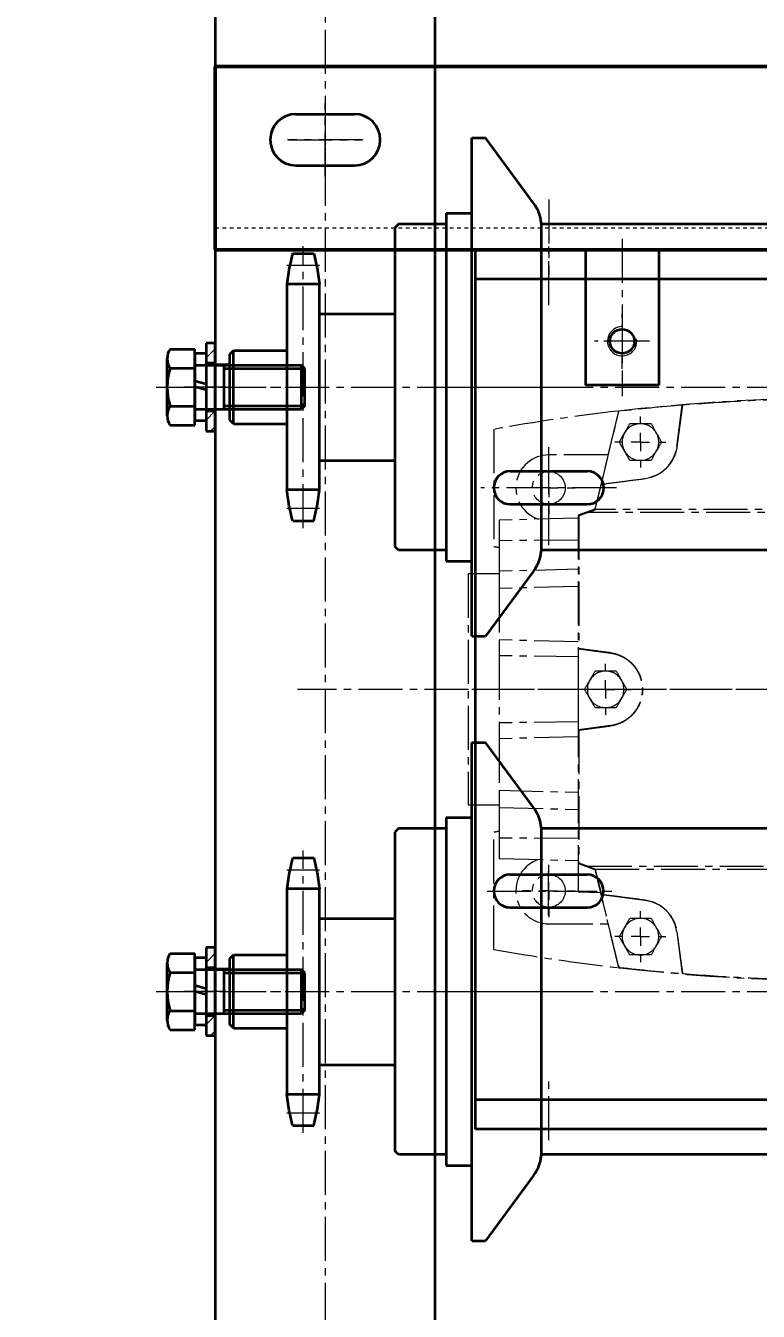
# Model space of a CAD drawing. Header units: millimetres. Extents: x -67280 to 67280, y -47520 to 47520.
# Drawn here: x -47873.7 to -47673.8, y -19137 to -18786.2 of the extents above; entities that cross this region are included whole.
import ezdxf

# ---------------------------------------------------------------- set-up
doc = ezdxf.new("R2010")
doc.units = ezdxf.units.MM
doc.linetypes.add('点画线', pattern=[18, 12, -2, 2, -2])
doc.linetypes.add('虚线', pattern=[2, 1, -1])
doc.layers.get('0').update_dxf_attribs({"lineweight": 35})
for name, color, linetype, lineweight in [('CDRAFT0', 7, 'Continuous', 35), ('EB0', 7, 'Continuous', 35), ('EB0_1', 7, 'Continuous', 35), ('中心线层', 1, '点画线', 18), ('尺寸线层', 4, 'Continuous', 18), ('粗实线层', 7, 'Continuous', 35), ('细实线层', 3, 'Continuous', 18), ('虚线层', 100, '虚线', 18)]:
    doc.layers.add(name, color=color, linetype=linetype, lineweight=lineweight)
doc.styles.add('标准', font='', dxfattribs={"width": 0.667})
doc.styles.get('标准').set_extended_font_data('宋体')
doc.dimstyles.new('标准', dxfattribs={"dimscale": 160, "dimtxt": 2, "dimasz": 1, "dimexe": 1, "dimexo": 0, "dimgap": 1, "dimtad": 1, "dimdec": 1, "dimdsep": 46, "dimtxsty": '标准', "dimblk": '_CAXARROW', "dimcen": 0, "dimdle": 2, "dimaunit": 1, "dimadec": 0, "dimazin": 2, "dimtfac": 0.707107, "dimtdec": 3, "dimtmove": 0, "dimatfit": 3, "dimfxl": 0, "dimfrac": 2, "dimtolj": 1, "dimarcsym": 0})

# ---------------------------------------------------------------- blocks, each defined once
blk = doc.blocks.new('*X503')
at = {"layer": '尺寸线层', "linetype": 'Continuous', "lineweight": 18}
for points in [[(-51183.27, -18397.31), (-51163.27, -18557.31), (-51203.27, -18557.31)], [(-51183.27, -22837.31), (-51163.27, -22677.31), (-51203.27, -22677.31)]]:
    blk.add_hatch(color=0, dxfattribs=at).paths.add_polyline_path(points, flags=0)
at = {"layer": '尺寸线层', "color": 0}
for p, q in [((-46007.99, -18397.31), (-51343.27, -18397.31)), ((-46125.8, -22837.31), (-51343.27, -22837.31))]:
    blk.add_line(p, q, dxfattribs=at)
at = {"layer": '尺寸线层', "color": 0, "linetype": 'Continuous', "lineweight": 18}
blk.add_line((-51183.27, -18397.31), (-51183.27, -22837.31), dxfattribs=at)
at = {"layer": '尺寸线层', "color": 0, "insert": (-51503.27, -20617.31), "char_height": 320, "width": 1253.13, "attachment_point": 5, "rotation": 90, "line_spacing_factor": 1.15057, "style": '标准'}
blk.add_mtext('\\T1.1;4440', dxfattribs=at)
blk = doc.blocks.new('_CAXARROW')
blk.add_hatch(color=0).paths.add_polyline_path([(0, 0), (-1, 0.125), (-1, -0.125)], flags=0)
blk = doc.blocks.new('*X1336')
at = {"layer": 'EB0_1'}
for p, q in [((85, 120), (-85, 120)), ((-85, -120), (-85, 120)), ((85, -120), (85, 120)), ((85, 112), (-85, 112)), ((54.5, 59.71), (75.5, 59.71)), ((-75.5, 59.51), (-54.5, 59.51)), ((-75.5, 50.51), (-54.5, 50.51)), ((54.5, 50.71), (75.5, 50.71)), ((-75.5, -50.55), (-54.55, -50.55)), ((54.5, -50.55), (75.5, -50.55)), ((-75.5, -59.55), (-54.55, -59.55)), ((54.5, -59.55), (75.5, -59.55)), ((85, -112), (-85, -112)), ((85, -120), (-85, -120))]:
    blk.add_line(p, q, dxfattribs=at)
for centre, start, end in [((54.5, 55.21), 90, 270), ((75.5, 55.21), 270, 90), ((-75.5, 55.01), 90, 270), ((-54.5, 55.01), 270, 90), ((-75.5, -55.05), 90, 270), ((-54.55, -55.05), 270, 90), ((54.5, -55.05), 90, 270), ((75.5, -55.05), 270, 90)]:
    blk.add_arc(centre, 4.5, start, end, dxfattribs=at)
at = {"layer": '中心线层', "linetype": '点画线', "lineweight": 18}
for p, q in [((-65, 104.84), (-65, 123)), ((0, -123), (0, 123)), ((65, 104.84), (65, 123)), ((-65, 39.33), (-65, 66.06)), ((65, 44.33), (65, 66.06)), ((-46.5, 55), (-83.5, 55)), ((83.5, 55), (46.5, 55)), ((88, 0), (-88, 0)), ((65, -65.67), (65, -43.94)), ((-65.05, -61.72), (-65.05, -48.41)), ((-81.84, -55.05), (-46.83, -55.05)), ((46.5, -55), (83.5, -55)), ((-65, -123), (-65, -105.31)), ((65, -123), (65, -105.31))]:
    blk.add_line(p, q, dxfattribs=at)
blk = doc.blocks.new('*X1338')
at = {"layer": 'CDRAFT0', "color": 0, "linetype": 'Continuous', "lineweight": 18}
for p, q in [((0, 5), (0, 7.15)), ((-5, 0), (-7.15, 0)), ((0, 0), (-2.5, 0)), ((0, 0), (0, 2.5)), ((0, 0), (2.5, 0)), ((0, 0), (0, -2.5)), ((5, 0), (7.15, 0)), ((0, -5), (0, -7.15))]:
    blk.add_line(p, q, dxfattribs=at)
blk = doc.blocks.new('*X1339')
at = {"layer": 'CDRAFT0', "color": 0, "linetype": 'Continuous', "lineweight": 18}
for p, q in [((0, 5), (0, 7.15)), ((-5, 0), (-7.15, 0)), ((0, 0), (-2.5, 0)), ((0, 0), (0, 2.5)), ((0, 0), (2.5, 0)), ((0, 0), (0, -2.5)), ((5, 0), (7.15, 0)), ((0, -5), (0, -7.15))]:
    blk.add_line(p, q, dxfattribs=at)
blk = doc.blocks.new('*X1342')
at = {"layer": 'CDRAFT0', "color": 0, "linetype": 'Continuous', "lineweight": 18}
for p, q in [((0, 5), (0, 6.95)), ((-5, 0), (-6.95, 0)), ((0, 0), (-2.5, 0)), ((0, 0), (0, 2.5)), ((0, 0), (2.5, 0)), ((0, 0), (0, -2.5)), ((5, 0), (6.95, 0)), ((0, -5), (0, -6.95))]:
    blk.add_line(p, q, dxfattribs=at)
blk = doc.blocks.new('*X1343')
at = {"layer": 'CDRAFT0', "color": 0, "linetype": 'Continuous', "lineweight": 18}
for p, q in [((0, 5), (0, 6.95)), ((-5, 0), (-6.95, 0)), ((0, 0), (-2.5, 0)), ((0, 0), (0, 2.5)), ((0, 0), (2.5, 0)), ((0, 0), (0, -2.5)), ((5, 0), (6.95, 0)), ((0, -5), (0, -6.95))]:
    blk.add_line(p, q, dxfattribs=at)
blk = doc.blocks.new('*X1345')
at = {"layer": 'CDRAFT0', "color": 0, "linetype": 'Continuous', "lineweight": 18}
for p, q in [((0, 5), (0, 6.95)), ((-5, 0), (-6.95, 0)), ((0, 0), (-2.5, 0)), ((0, 0), (0, 2.5)), ((0, 0), (2.5, 0)), ((0, 0), (0, -2.5)), ((5, 0), (6.95, 0)), ((0, -5), (0, -6.95))]:
    blk.add_line(p, q, dxfattribs=at)
blk = doc.blocks.new('*X1337')
at = {"layer": '中心线层'}
for p, q in [((19.41, 66.19), (20.91, 77.57)), ((20.93, 77.55), (19.44, 66.19)), ((20.91, 77.57), (20.93, 77.55)), ((3.5, 75.97), (-2.94, 49.16)), ((-1.17, 56.01), (3.6, 75.86)), ((3.6, 75.86), (3.5, 75.97)), ((-30.5, 71), (-30.5, 39)), ((9.5, 72.5), (6.61, 72.5)), ((12.39, 72.5), (9.5, 72.5)), ((0.63, 64), (-15.5, 64)), ((19.41, 66.19), (19.44, 66.19)), ((9.5, 62.5), (6.61, 62.5)), ((12.39, 62.5), (9.5, 62.5)), ((-1.17, 56.01), (10.81, 57.59)), ((10.81, 57.55), (10.81, 57.59)), ((-2.81, 49.05), (-1.15, 55.99)), ((-1.17, 56.01), (-1.15, 55.99)), ((-2.94, 49.16), (-7.5, 47.5)), ((-2.81, 49.05), (-2.94, 49.16)), ((-7.5, 46.73), (-29, 46.16)), ((-29, 46.16), (-29, 40.58)), ((-7.5, 47.5), (-7.5, -47.5)), ((-7.31, 47.37), (-7.5, 47.5)), ((111.41, 48.25), (-4.89, 48.25)), ((110.67, 49.05), (-2.81, 49.05)), ((-2.81, 49.05), (-2.81, 49.05)), ((-7.5, 40.73), (-29, 40.58)), ((-29, 40.58), (-29, 32.22)), ((-7.5, 32.79), (-29, 32.22)), ((-29, 32.22), (-29, 27.53)), ((-29, 31.5), (-37.5, 31.5)), ((-37.5, 31.5), (-37.5, -31.5)), ((-7.5, 28.09), (-29, 27.53)), ((-29, 27.53), (-29, 13.48)), ((-29, 13.48), (-29, 9.15)), ((-7.5, 12.99), (-29, 13.48)), ((-7.36, 11.05), (-7.3, 11.11)), ((-7.36, -11.05), (-7.36, 11.05)), ((-7.36, 11.05), (1.31, 9.91)), ((-7.5, 8.88), (-29, 9.15)), ((-29, 9.15), (-29, -9.15)), ((1.31, 9.98), (1.31, 9.91)), ((0, 5), (-2.89, 5)), ((2.89, 5), (0, 5)), ((376.56, 0), (-84.07, 0)), ((0, -5), (-2.89, -5)), ((2.89, -5), (0, -5)), ((-7.5, -8.88), (-29, -9.15)), ((-29, -9.15), (-29, -13.48)), ((1.31, -9.91), (-7.36, -11.05)), ((1.31, -9.98), (1.31, -9.91)), ((-7.5, -12.99), (-29, -13.48)), ((-29, -13.48), (-29, -27.53)), ((-7.3, -11.11), (-7.36, -11.05)), ((-29, -27.53), (-7.5, -28.09)), ((-29, -27.53), (-29, -32.22)), ((-37.5, -31.5), (-29, -31.5)), ((-29, -32.22), (-7.5, -32.79)), ((-29, -32.22), (-29, -40.58)), ((-30.5, -71), (-30.5, -39)), ((-29, -40.58), (-29, -46.16)), ((-7.5, -40.73), (-29, -40.58)), ((-29, -46.16), (-7.5, -46.73)), ((-7.5, -47.5), (-7.31, -47.37)), ((-7.5, -47.5), (-2.94, -49.16)), ((-7.5, -47.5), (-7.5, -55.3)), ((-4.89, -48.25), (111.41, -48.25)), ((-2.94, -49.16), (-2.81, -49.05)), ((-2.81, -49.05), (110.67, -49.05)), ((-2.81, -49.05), (-2.81, -49.05)), ((-2.81, -49.05), (-1.15, -55.99)), ((-2.94, -49.16), (3.41, -75.6)), ((-7.5, -55.3), (-1.42, -55.46)), ((-1.17, -56.01), (-1.15, -55.99)), ((-1.17, -56.01), (10.81, -57.59)), ((3.51, -75.5), (-1.17, -56.01)), ((10.81, -57.59), (10.81, -57.55)), ((9.5, -62.5), (6.61, -62.5)), ((12.39, -62.5), (9.5, -62.5)), ((-15.5, -64), (0.63, -64)), ((19.44, -66.19), (19.41, -66.19)), ((19.41, -66.19), (20.91, -77.57)), ((19.44, -66.19), (20.93, -77.55)), ((9.5, -72.5), (6.61, -72.5)), ((12.39, -72.5), (9.5, -72.5)), ((3.41, -75.6), (3.51, -75.5)), ((3.41, -75.6), (3.5, -75.97)), ((3.54, -75.92), (3.5, -75.97)), ((3.5, -75.97), (3.87, -76.01)), ((3.51, -75.8), (3.54, -75.92)), ((3.97, -75.9), (3.87, -76.01)), ((20.93, -77.55), (20.91, -77.57))]:
    blk.add_line(p, q, dxfattribs=at)
for centre in [(-15.5, 55), (-15.5, -55)]:
    blk.add_circle(centre, 4.49, dxfattribs=at)
for centre, radius, start, end in [((66.64, -474.87), 554.44, 86.3585, 96.5387), ((66.64, -474.87), 554.33, 94.7315, 96.5301), ((66.64, -474.87), 554.44, 96.5387, 100.0901), ((9.5, 67.5), 5, 90, 150), ((9.5, 67.5), 5, 30, 90), ((9.5, 67.5), 5, 150, 210), ((9.5, 67.5), 5, 330, 30), ((-15.5, 55), 9, 90, 251.9351), ((9.5, 67.5), 5, 210, 270), ((9.5, 67.5), 5, 270, 330), ((9.5, 67.5), 10, 277.5, 352.5), ((66.64, 584.87), 554.44, 259.9099, 260.0673), ((0, 0), 5, 90, 150), ((0, 0), 5, 30, 90), ((0, 0), 5, 150, 210), ((0, 0), 5, 330, 30), ((0, 0), 5, 210, 270), ((0, 0), 5, 270, 330), ((66.64, -584.87), 554.44, 99.9327, 100.0901), ((-15.5, -55), 9, 108.0649, 270), ((9.5, -67.5), 10, 7.5, 82.5), ((9.5, -67.5), 5, 90, 150), ((9.5, -67.5), 5, 30, 90), ((9.5, -67.5), 5, 150, 210), ((9.5, -67.5), 5, 330, 30), ((9.5, -67.5), 5, 210, 270), ((9.5, -67.5), 5, 270, 330), ((66.64, 474.87), 554.44, 259.9099, 263.4613), ((66.64, 474.87), 554.44, 263.5001, 273.6415), ((66.64, 474.87), 554.33, 263.5086, 265.2685)]:
    blk.add_arc(centre, radius, start, end, dxfattribs=at)
for points, knots in [([(90.87, 78.88), (79.21, 79.39), (67.54, 79.54), (50.04, 79.2), (44.21, 79), (32.56, 78.41), (26.74, 78.03), (20.93, 77.55)], [0, 0, 0, 0, 306.377256, 306.377256, 459.565884, 459.565884, 612.754512, 612.754512, 612.754512, 612.754512]), ([(19.44, 66.19), (19.3, 65.1), (18.99, 64.05), (18.25, 62.57), (17.97, 62.1), (17.34, 61.21), (16.98, 60.8), (15.81, 59.62), (14.93, 58.99), (13.45, 58.26), (12.93, 58.06), (11.89, 57.74), (11.36, 57.63), (10.81, 57.55)], [0, 0, 0, 0, 215.952078, 215.952078, 323.928117, 323.928117, 431.904156, 431.904156, 647.856234, 647.856234, 755.832273, 755.832273, 863.808312, 863.808312, 863.808312, 863.808312]), ([(-1.15, 55.99), (0.84, 56.25), (4.83, 56.77), (8.82, 57.29), (10.81, 57.55)], [0, 0, 0, 0, 168.009391, 336.019747, 336.019747, 336.019747, 336.019747]), ([(-4.89, 48.25), (-4.63, 48.35), (-4.37, 48.45), (-4.11, 48.55), (-3.89, 48.63), (-3.67, 48.72), (-3.46, 48.8), (-3.24, 48.88), (-3.03, 48.97), (-2.81, 49.05)], [0, 0, 0, 0, 157.227051, 157.227051, 157.227051, 287.489225, 287.489225, 287.489225, 417.751401, 417.751401, 417.751401, 417.751401]), ([(1.31, 9.98), (-0.12, 10.17), (-2.99, 10.54), (-5.86, 10.92), (-7.3, 11.11)], [0, 0, 0, 0, 42.68907, 85.378396, 85.378396, 85.378396, 85.378396]), ([(1.31, 9.98), (1.92, 9.9), (2.51, 9.77), (3.37, 9.49), (3.65, 9.39), (4.21, 9.15), (4.48, 9.02), (5.29, 8.59), (5.79, 8.26), (6.5, 7.7), (6.72, 7.51), (7.16, 7.09), (7.38, 6.87), (7.97, 6.19), (8.33, 5.7), (8.95, 4.67), (9.22, 4.11), (9.64, 2.98), (9.8, 2.4), (9.97, 1.51), (10.01, 1.21), (10.06, 0.61), (10.08, 0.3), (10.08, -0.6), (10.02, -1.2), (9.86, -2.09), (9.79, -2.39), (9.63, -2.98), (9.54, -3.26), (9.22, -4.11), (8.96, -4.65), (8.49, -5.43), (8.32, -5.69), (7.97, -6.17), (7.78, -6.41), (7.18, -7.09), (6.75, -7.5), (5.79, -8.26), (5.29, -8.59), (4.49, -9.02), (4.22, -9.15), (3.67, -9.38), (3.38, -9.49), (2.51, -9.77), (1.92, -9.9), (1.31, -9.98)], [0, 0, 0, 0, 38.160631, 38.160631, 57.240947, 57.240947, 76.321262, 76.321262, 114.481893, 114.481893, 133.562209, 133.562209, 152.642524, 152.642524, 190.803155, 190.803155, 228.963786, 228.963786, 267.124417, 267.124417, 286.204733, 286.204733, 305.285048, 305.285048, 343.445679, 343.445679, 362.525995, 362.525995, 381.60631, 381.60631, 419.766941, 419.766941, 438.847257, 438.847257, 457.927572, 457.927572, 496.088203, 496.088203, 534.248834, 534.248834, 553.32915, 553.32915, 572.409465, 572.409465, 610.570096, 610.570096, 610.570096, 610.570096]), ([(1.31, 9.91), (1.86, 9.84), (2.43, 9.72), (3.56, 9.36), (4.12, 9.13), (5.21, 8.56), (5.73, 8.22), (6.71, 7.44), (7.17, 7), (7.99, 6.05), (8.35, 5.54), (8.97, 4.47), (9.22, 3.91), (9.62, 2.78), (9.77, 2.21), (9.96, 1.09), (10, 0.54), (10, -0.54), (9.96, -1.09), (9.77, -2.21), (9.62, -2.78), (9.22, -3.91), (8.97, -4.47), (8.35, -5.54), (7.99, -6.05), (7.17, -7), (6.71, -7.44), (5.73, -8.22), (5.21, -8.56), (4.12, -9.13), (3.56, -9.36), (2.43, -9.72), (1.86, -9.84), (1.31, -9.91)], [0, 0, 0, 0, 27.391662, 27.391662, 54.783324, 54.783324, 82.174987, 82.174987, 109.566649, 109.566649, 136.958311, 136.958311, 164.349973, 164.349973, 191.741636, 191.741636, 219.133298, 219.133298, 246.52496, 246.52496, 273.916622, 273.916622, 301.308284, 301.308284, 328.699947, 328.699947, 356.091609, 356.091609, 383.483271, 383.483271, 410.874933, 410.874933, 438.266596, 438.266596, 438.266596, 438.266596]), ([(-7.3, -11.11), (-5.86, -10.92), (-2.99, -10.54), (-0.12, -10.17), (1.31, -9.98)], [0, 0, 0, 0, 34.918758, 69.837306, 69.837306, 69.837306, 69.837306]), ([(-4.89, -48.25), (-4.63, -48.35), (-4.37, -48.45), (-4.11, -48.55), (-3.89, -48.63), (-3.67, -48.72), (-3.46, -48.8), (-3.24, -48.88), (-3.03, -48.97), (-2.81, -49.05)], [0, 0, 0, 0, 145.582286, 145.582286, 145.582286, 266.196754, 266.196754, 266.196754, 386.811223, 386.811223, 386.811223, 386.811223]), ([(10.81, -57.55), (8.82, -57.29), (4.83, -56.77), (0.84, -56.25), (-1.15, -55.99)], [0, 0, 0, 0, 183.537301, 367.073548, 367.073548, 367.073548, 367.073548]), ([(10.81, -57.55), (11.9, -57.7), (12.95, -58.01), (14.43, -58.74), (14.9, -59.03), (15.79, -59.66), (16.2, -60.02), (17.38, -61.19), (18.01, -62.07), (18.74, -63.56), (18.94, -64.07), (19.26, -65.11), (19.37, -65.64), (19.44, -66.19)], [0, 0, 0, 0, 275.67332, 275.67332, 413.50998, 413.50998, 551.34664, 551.34664, 827.01996, 827.01996, 964.85662, 964.85662, 1102.69328, 1102.69328, 1102.69328, 1102.69328]), ([(3.87, -76.01), (3.76, -76), (3.66, -75.95), (3.5, -75.81), (3.44, -75.71), (3.41, -75.6)], [0, 0, 0, 0, 242.495536, 242.495536, 484.991073, 484.991073, 484.991073, 484.991073]), ([(3.51, -75.5), (3.53, -75.6), (3.59, -75.7), (3.75, -75.84), (3.86, -75.89), (3.97, -75.9)], [0, 0, 0, 0, 242.436801, 242.436801, 484.873603, 484.873603, 484.873603, 484.873603]), ([(20.93, -77.55), (26.74, -78.03), (32.56, -78.41), (44.21, -79), (50.04, -79.2), (67.54, -79.54), (79.21, -79.39), (90.87, -78.88)], [0, 0, 0, 0, 221.9518, 221.9518, 443.903599, 443.903599, 887.807199, 887.807199, 887.807199, 887.807199])]:
    blk.add_open_spline(points, degree=3, knots=knots, dxfattribs=at)
for points in [[(5.17, 70), (5.66, 70.85), (6.14, 71.68), (6.61, 72.5)], [(12.39, 72.5), (12.86, 71.68), (13.34, 70.85), (13.83, 70)], [(3.73, 67.5), (4.2, 68.32), (4.68, 69.15), (5.17, 70)], [(5.17, 65), (4.68, 65.85), (4.2, 66.68), (3.73, 67.5)], [(13.83, 70), (14.32, 69.15), (14.8, 68.32), (15.27, 67.5)], [(15.27, 67.5), (14.8, 66.68), (14.32, 65.85), (13.83, 65)], [(6.61, 62.5), (6.14, 63.32), (5.66, 64.15), (5.17, 65)], [(13.83, 65), (13.34, 64.15), (12.86, 63.32), (12.39, 62.5)], [(-4.89, 48.25), (-5.7, 47.96), (-6.5, 47.66), (-7.31, 47.37)], [(-7.31, 47.37), (-7.3, 35.28), (-7.3, 23.2), (-7.3, 11.11)], [(-4.33, 2.5), (-3.84, 3.35), (-3.36, 4.18), (-2.89, 5)], [(2.89, 5), (3.36, 4.18), (3.84, 3.35), (4.33, 2.5)], [(-5.77, 0), (-5.3, 0.82), (-4.82, 1.65), (-4.33, 2.5)], [(4.33, 2.5), (4.82, 1.65), (5.3, 0.82), (5.77, 0)], [(-4.33, -2.5), (-4.82, -1.65), (-5.3, -0.82), (-5.77, 0)], [(-2.89, -5), (-3.36, -4.18), (-3.84, -3.35), (-4.33, -2.5)], [(4.33, -2.5), (3.84, -3.35), (3.36, -4.18), (2.89, -5)], [(5.77, 0), (5.3, -0.82), (4.82, -1.65), (4.33, -2.5)], [(-7.3, -11.11), (-7.3, -23.2), (-7.3, -35.28), (-7.31, -47.37)], [(-7.31, -47.37), (-6.5, -47.66), (-5.7, -47.96), (-4.89, -48.25)], [(5.17, -65), (5.66, -64.15), (6.14, -63.32), (6.61, -62.5)], [(12.39, -62.5), (12.86, -63.32), (13.34, -64.15), (13.83, -65)], [(3.73, -67.5), (4.2, -66.68), (4.68, -65.85), (5.17, -65)], [(13.83, -65), (14.32, -65.85), (14.8, -66.68), (15.27, -67.5)], [(5.17, -70), (4.68, -69.15), (4.2, -68.32), (3.73, -67.5)], [(6.61, -72.5), (6.14, -71.68), (5.66, -70.85), (5.17, -70)], [(13.83, -70), (13.34, -70.85), (12.86, -71.68), (12.39, -72.5)], [(15.27, -67.5), (14.8, -68.32), (14.32, -69.15), (13.83, -70)]]:
    blk.add_open_spline(points, degree=3, dxfattribs=at)
for name, p in [('*X1343', (9.5, 67.5)), ('*X1338', (-15.5, 55)), ('*X1345', (0, 0)), ('*X1339', (-15.5, -55)), ('*X1342', (9.5, -67.5))]:
    blk.add_blockref(name, p, dxfattribs=at)
blk = doc.blocks.new('*X1347')
at = {"layer": 'EB0_1'}
blk.add_circle((0, 0), 3.32, dxfattribs=at)
at = {"layer": '中心线层', "linetype": '点画线', "lineweight": 18}
for p, q in [((0, 7), (0, -7)), ((7, 0), (-7, 0))]:
    blk.add_line(p, q, dxfattribs=at)
at = {"layer": '细实线层'}
blk.add_arc((0, 0), 4, 90, 10, dxfattribs=at)
blk = doc.blocks.new('*X1335')
at = {"layer": 'EB0', "linetype": 'Continuous', "lineweight": 50}
for p, q in [((-574, 689.99), (-574, 640)), ((574, 689.99), (-574, 689.99)), ((-574, 640), (574, 639.99))]:
    blk.add_line(p, q, dxfattribs=at)
at = {"layer": 'EB0', "linetype": '点画线', "lineweight": 18}
for p, q in [((-550, 564), (-550, 641)), ((-545.55, 635.67), (-554.45, 635.67)), ((-590.1, 602.5), (-546.6, 602.5)), ((-573.5, 602.5), (-582.6, 602.5)), ((-572.93, 602.5), (592.1, 602.5)), ((-507, 602.5), (-482.02, 602.5)), ((-545.55, 569.34), (-554.45, 569.34)), ((-550, 399), (-550, 476)), ((-545.55, 470.67), (-554.45, 470.67)), ((-590.1, 437.5), (-546.6, 437.5)), ((-573.5, 437.5), (-582.6, 437.5)), ((-572.93, 437.5), (592.1, 437.5)), ((-507, 437.5), (-482.02, 437.5)), ((-545.55, 404.34), (-554.45, 404.34))]:
    blk.add_line(p, q, dxfattribs=at)
at = {"layer": 'EB0'}
for p, q in [((-576.5, 614.5), (-576.5, 590.5)), ((-574, 614.5), (-576.5, 614.5)), ((-574, 590.5), (-574, 614.5)), ((-586.33, 612.89), (-579.6, 612.89)), ((-579.6, 592.11), (-579.6, 612.89)), ((-579.6, 611.7), (-579.6, 593.3)), ((-576.5, 611.7), (-579.6, 611.7)), ((-576.5, 611.7), (-576.5, 593.3)), ((-587.1, 594.71), (-587.1, 610.29)), ((-586.33, 607.7), (-579.6, 607.7)), ((-579.6, 596.5), (-579.6, 608.5)), ((-579.6, 608.5), (-550.5, 608.5)), ((-574, 609), (-576.5, 609)), ((-570, 608.6), (-574, 608.6)), ((-571.6, 596.5), (-571.6, 608.5)), ((-571.6, 607.6), (-549.6, 607.6)), ((-549.6, 607.6), (-550.5, 608.5)), ((-550.5, 596.5), (-550.5, 608.5)), ((-549.6, 597.4), (-549.6, 607.6)), ((-576.5, 603.3), (-579.6, 604.13)), ((-576.9, 601.81), (-579.6, 602.53)), ((-576.5, 601.7), (-576.9, 601.81)), ((-586.33, 597.3), (-579.6, 597.3)), ((-571.6, 597.4), (-549.6, 597.4)), ((-549.6, 597.4), (-550.5, 596.5)), ((-579.6, 596.5), (-550.5, 596.5)), ((-576.5, 593.3), (-579.6, 593.3)), ((-576.5, 596), (-574, 596)), ((-570, 596.4), (-574, 596.4)), ((-586.33, 592.11), (-579.6, 592.11)), ((-576.5, 590.5), (-574, 590.5)), ((-576.5, 449.5), (-576.5, 425.5)), ((-574, 449.5), (-576.5, 449.5)), ((-574, 425.5), (-574, 449.5)), ((-586.33, 447.89), (-579.6, 447.89)), ((-579.6, 427.11), (-579.6, 447.89)), ((-579.6, 446.7), (-579.6, 428.3)), ((-576.5, 446.7), (-579.6, 446.7)), ((-576.5, 446.7), (-576.5, 428.3)), ((-587.1, 429.71), (-587.1, 445.29)), ((-586.33, 442.7), (-579.6, 442.7)), ((-579.6, 431.5), (-579.6, 443.5)), ((-579.6, 443.5), (-550.5, 443.5)), ((-574, 444), (-576.5, 444)), ((-570, 443.6), (-574, 443.6)), ((-571.6, 431.5), (-571.6, 443.5)), ((-571.6, 442.6), (-549.6, 442.6)), ((-549.6, 442.6), (-550.5, 443.5)), ((-550.5, 431.5), (-550.5, 443.5)), ((-549.6, 432.4), (-549.6, 442.6)), ((-576.5, 438.3), (-579.6, 439.13)), ((-576.9, 436.81), (-579.6, 437.53)), ((-576.5, 436.7), (-576.9, 436.81)), ((-586.33, 432.3), (-579.6, 432.3)), ((-571.6, 432.4), (-549.6, 432.4)), ((-549.6, 432.4), (-550.5, 431.5)), ((-579.6, 431.5), (-550.5, 431.5)), ((-576.5, 428.3), (-579.6, 428.3)), ((-576.5, 431), (-574, 431)), ((-570, 431.4), (-574, 431.4)), ((-586.33, 427.11), (-579.6, 427.11)), ((-576.5, 425.5), (-574, 425.5))]:
    blk.add_line(p, q, dxfattribs=at)
at = {"layer": 'EB0', "linetype": 'Continuous', "lineweight": 18}
for p, q in [((-576.5, 610.47), (-574, 612.97)), ((-576.5, 593.5), (-574, 596)), ((-575.26, 590.5), (-574, 591.76)), ((-576.5, 445.47), (-574, 447.97)), ((-576.5, 428.5), (-574, 431)), ((-575.26, 425.5), (-574, 426.76))]:
    blk.add_line(p, q, dxfattribs=at)
at = {"layer": 'EB0', "color": 1, "linetype": '点画线', "lineweight": 18}
for p, q in [((-571, 602.5), (-579.5, 602.5)), ((-571, 437.5), (-579.5, 437.5))]:
    blk.add_line(p, q, dxfattribs=at)
at = {"layer": 'EB0'}
for centre, radius, start, end in [((-582.31, 610.29), 4.79, 147.1328, 212.8672), ((-569.1, 602.5), 18, 163.2213, 196.7787), ((-582.31, 594.71), 4.79, 147.1328, 212.8672), ((-582.31, 445.29), 4.79, 147.1328, 212.8672), ((-569.1, 437.5), 18, 163.2213, 196.7787), ((-582.31, 429.71), 4.79, 147.1328, 212.8672)]:
    blk.add_arc(centre, radius, start, end, dxfattribs=at)
at = {"layer": 'EB0_1'}
for p, q in [((-574, 1690), (-574, -1030)), ((-514, -1030), (-514, 1690)), ((-473, 640), (-473, 603)), ((-453, 640), (-453, 603)), ((-453, 603), (-473, 603))]:
    blk.add_line(p, q, dxfattribs=at)
at = {"layer": '中心线层', "linetype": '点画线', "lineweight": 18}
for p, q in [((-544, 1690), (-544, -1030)), ((-544, 680.25), (-544, 659.75)), ((-533.75, 670), (-554.25, 670)), ((-483, 653.67), (-483, 633.17)), ((-463, 643), (-463, 600)), ((-463, 607.5), (-463, 622.5)), ((-455.5, 615), (-470.5, 615))]:
    blk.add_line(p, q, dxfattribs=at)
at = {"layer": '中心线层'}
for p, q in [((-544, 660), (-544, 680)), ((-554, 670), (-534, 670))]:
    blk.add_line(p, q, dxfattribs=at)
at = {"layer": '粗实线层'}
for p, q in [((-552, 677), (-536, 677)), ((-552, 663), (-536, 663))]:
    blk.add_line(p, q, dxfattribs=at)
at = {"layer": '粗实线层', "linetype": 'Continuous', "lineweight": 35}
for p, q in [((-504, 670.5), (-500.27, 670.5)), ((-504, 534.5), (-504, 670.5)), ((-487.15, 652.71), (-500.27, 670.5)), ((-511, 650), (-504, 650)), ((-511, 650), (-511, 555)), ((-524, 647), (-525, 646)), ((-525, 646), (-525, 559)), ((-511, 647), (-524, 647)), ((485, 647), (-485, 647)), ((-485, 558.82), (-485, 646.18)), ((-552.87, 639), (-547.13, 639)), ((-545.55, 630.58), (-554.45, 630.58)), ((-554.45, 630.58), (-554.45, 574.42)), ((-545.55, 574.42), (-545.55, 630.58)), ((-545.55, 622.5), (-525, 622.5)), ((-570, 611.5), (-569, 612.5)), ((-570, 593.5), (-570, 611.5)), ((-569, 592.5), (-569, 612.5)), ((-569, 612.5), (-554.45, 612.5)), ((-569, 592.5), (-570, 593.5)), ((-569, 592.5), (-554.45, 592.5)), ((-545.55, 582.5), (-525, 582.5)), ((-545.55, 574.42), (-554.45, 574.42)), ((-552.87, 566), (-547.13, 566)), ((-524, 558), (-525, 559)), ((-511, 558), (-524, 558)), ((485, 558), (-485, 558)), ((-511, 555), (-504, 555)), ((-487.15, 552.29), (-500.27, 534.5)), ((-504, 534.5), (-500.27, 534.5)), ((-504, 505.5), (-500.27, 505.5)), ((-504, 369.5), (-504, 505.5)), ((-487.15, 487.71), (-500.27, 505.5)), ((-511, 485), (-504, 485)), ((-511, 485), (-511, 390)), ((-524, 482), (-525, 481)), ((-525, 481), (-525, 394)), ((-511, 482), (-524, 482)), ((485, 482), (-485, 482)), ((-485, 393.82), (-485, 481.18)), ((-552.87, 474), (-547.13, 474)), ((-545.55, 465.58), (-554.45, 465.58)), ((-554.45, 465.58), (-554.45, 409.42)), ((-545.55, 409.42), (-545.55, 465.58)), ((-545.55, 457.5), (-525, 457.5)), ((-570, 446.5), (-569, 447.5)), ((-570, 428.5), (-570, 446.5)), ((-569, 427.5), (-569, 447.5)), ((-569, 447.5), (-554.45, 447.5)), ((-569, 427.5), (-570, 428.5)), ((-569, 427.5), (-554.45, 427.5)), ((-545.55, 417.5), (-525, 417.5)), ((-545.55, 409.42), (-554.45, 409.42)), ((-552.87, 401), (-547.13, 401)), ((-524, 393), (-525, 394)), ((-511, 393), (-524, 393)), ((485, 393), (-485, 393)), ((-511, 390), (-504, 390)), ((-487.15, 387.29), (-500.27, 369.5)), ((-504, 369.5), (-500.27, 369.5))]:
    blk.add_line(p, q, dxfattribs=at)
at = {"layer": '粗实线层'}
for centre, start, end in [((-552, 670), 90, 270), ((-536, 670), 270, 90)]:
    blk.add_arc(centre, 7, start, end, dxfattribs=at)
at = {"layer": '粗实线层', "linetype": 'Continuous', "lineweight": 35}
for centre, start, end in [((-496, 646.18), 0, 36.4128), ((-496, 558.82), 323.5872, 0), ((-496, 481.18), 0, 36.4128), ((-496, 393.82), 323.5872, 0)]:
    blk.add_arc(centre, 11, start, end, dxfattribs=at)
for points, knots in [([(-552.87, 639), (-553.15, 637.89), (-553.86, 635.12), (-554.23, 632.29), (-554.45, 630.58)], [0, 0, 0, 0, 2570.514877, 6424.183413, 6424.183413, 6424.183413, 6424.183413]), ([(-547.13, 639), (-546.85, 637.89), (-546.14, 635.12), (-545.77, 632.29), (-545.55, 630.58)], [0, 0, 0, 0, 2554.746271, 6384.774803, 6384.774803, 6384.774803, 6384.774803]), ([(-552.87, 566), (-553.15, 567.11), (-553.86, 569.88), (-554.23, 572.71), (-554.45, 574.42)], [0, 0, 0, 0, 2425.821977, 6062.569583, 6062.569583, 6062.569583, 6062.569583]), ([(-547.13, 566), (-546.85, 567.11), (-546.14, 569.88), (-545.77, 572.71), (-545.55, 574.42)], [0, 0, 0, 0, 2409.760201, 6022.42829, 6022.42829, 6022.42829, 6022.42829]), ([(-552.87, 474), (-553.15, 472.89), (-553.86, 470.12), (-554.23, 467.29), (-554.45, 465.58)], [0, 0, 0, 0, 2215.322796, 5536.49391, 5536.49391, 5536.49391, 5536.49391]), ([(-547.13, 474), (-546.85, 472.89), (-546.14, 470.12), (-545.77, 467.29), (-545.55, 465.58)], [0, 0, 0, 0, 2198.755395, 5495.088967, 5495.088967, 5495.088967, 5495.088967]), ([(-552.87, 401), (-553.15, 402.11), (-553.86, 404.88), (-554.23, 407.71), (-554.45, 409.42)], [0, 0, 0, 0, 2078.643156, 5194.906672, 5194.906672, 5194.906672, 5194.906672]), ([(-547.13, 401), (-546.85, 402.11), (-546.14, 404.88), (-545.77, 407.71), (-545.55, 409.42)], [0, 0, 0, 0, 2061.741993, 5152.667598, 5152.667598, 5152.667598, 5152.667598])]:
    blk.add_open_spline(points, degree=3, knots=knots, dxfattribs=at)
at = {"layer": '虚线层'}
blk.add_line((-574, 645.99), (574, 645.99), dxfattribs=at)
at = {"layer": 'EB0_1'}
blk.add_blockref('*X1336', (-418, 520), dxfattribs=at)
at = {"layer": '中心线层'}
blk.add_blockref('*X1337', (-467.5, 520), dxfattribs=at)
blk.add_wipeout([(-459.68, 615), (-459.68, 615.03), (-459.68, 615.07), (-459.68, 615.1), (-459.68, 615.13), (-459.68, 615.16), (-459.68, 615.2), (-459.68, 615.23), (-459.69, 615.26), (-459.69, 615.3), (-459.69, 615.33), (-459.7, 615.36), (-459.7, 615.39), (-459.7, 615.43), (-459.71, 615.46), (-459.71, 615.49), (-459.72, 615.52), (-459.72, 615.56), (-459.73, 615.59), (-459.74, 615.62), (-459.74, 615.65), (-459.75, 615.68), (-459.76, 615.72), (-459.76, 615.75), (-459.77, 615.78), (-459.78, 615.81), (-459.79, 615.84), (-459.79, 615.88), (-459.8, 615.91), (-459.81, 615.94), (-459.82, 615.97), (-459.82, 615.97), (-459.87, 616.1), (-459.92, 616.24), (-459.97, 616.37), (-460.03, 616.49), (-460.1, 616.62), (-460.17, 616.74), (-460.25, 616.86), (-460.33, 616.97), (-460.41, 617.09), (-460.5, 617.19), (-460.6, 617.3), (-460.7, 617.4), (-460.8, 617.49), (-460.91, 617.58), (-461.02, 617.67), (-461.14, 617.75), (-461.26, 617.83), (-461.38, 617.9), (-461.5, 617.97), (-461.63, 618.03), (-461.76, 618.08), (-461.89, 618.13), (-462.03, 618.18), (-462.16, 618.22), (-462.3, 618.25), (-462.44, 618.28), (-462.58, 618.3), (-462.72, 618.31), (-462.86, 618.32), (-463, 618.32), (-463, 618.32), (-463, 619), (-463, 619), (-463.18, 619), (-463.35, 618.98), (-463.53, 618.97), (-463.7, 618.94), (-463.88, 618.9), (-464.05, 618.86), (-464.22, 618.81), (-464.39, 618.75), (-464.55, 618.69), (-464.71, 618.62), (-464.87, 618.54), (-465.02, 618.45), (-465.17, 618.36), (-465.32, 618.26), (-465.46, 618.15), (-465.6, 618.04), (-465.73, 617.92), (-465.86, 617.8), (-465.98, 617.67), (-466.09, 617.54), (-466.2, 617.4), (-466.31, 617.25), (-466.4, 617.11), (-466.49, 616.95), (-466.57, 616.8), (-466.65, 616.64), (-466.72, 616.47), (-466.78, 616.31), (-466.83, 616.14), (-466.88, 615.97), (-466.88, 615.97), (-466.89, 615.94), (-466.9, 615.91), (-466.9, 615.87), (-466.91, 615.84), (-466.92, 615.81), (-466.92, 615.78), (-466.93, 615.75), (-466.94, 615.71), (-466.94, 615.68), (-466.95, 615.65), (-466.95, 615.62), (-466.96, 615.59), (-466.96, 615.55), (-466.97, 615.52), (-466.97, 615.49), (-466.97, 615.46), (-466.98, 615.42), (-466.98, 615.39), (-466.98, 615.36), (-466.99, 615.33), (-466.99, 615.29), (-466.99, 615.26), (-466.99, 615.23), (-467, 615.2), (-467, 615.16), (-467, 615.13), (-467, 615.1), (-467, 615.07), (-467, 615.03), (-467, 615), (-467, 615), (-466.99, 614.79), (-466.98, 614.58), (-466.95, 614.37), (-466.91, 614.17), (-466.86, 613.96), (-466.8, 613.76), (-466.73, 613.57), (-466.65, 613.37), (-466.56, 613.18), (-466.46, 613), (-466.36, 612.82), (-466.24, 612.65), (-466.11, 612.48), (-465.97, 612.32), (-465.83, 612.17), (-465.68, 612.03), (-465.52, 611.89), (-465.35, 611.76), (-465.18, 611.65), (-465, 611.54), (-464.82, 611.44), (-464.63, 611.35), (-464.43, 611.27), (-464.24, 611.2), (-464.04, 611.14), (-463.83, 611.09), (-463.63, 611.05), (-463.42, 611.02), (-463.21, 611.01), (-463, 611), (-463, 611), (-462.79, 611.01), (-462.58, 611.02), (-462.37, 611.05), (-462.17, 611.09), (-461.97, 611.14), (-461.76, 611.2), (-461.57, 611.27), (-461.37, 611.35), (-461.18, 611.44), (-461, 611.54), (-460.82, 611.65), (-460.65, 611.76), (-460.48, 611.89), (-460.32, 612.03), (-460.17, 612.17), (-460.03, 612.32), (-459.89, 612.48), (-459.76, 612.65), (-459.65, 612.82), (-459.54, 613), (-459.44, 613.18), (-459.35, 613.37), (-459.27, 613.57), (-459.2, 613.76), (-459.14, 613.96), (-459.09, 614.17), (-459.05, 614.37), (-459.02, 614.58), (-459.01, 614.79), (-459, 615), (-459, 615)]).dxf.layer = '尺寸线层'
at = {"layer": '尺寸线层'}
blk.add_blockref('*X1347', (-463, 615), dxfattribs=at)
blk = doc.blocks.new('*X1820')
at = {"layer": '尺寸线层', "linetype": 'Continuous', "lineweight": 18}
for points in [[(-48562.97, -17797.29), (-48582.97, -17957.29), (-48542.97, -17957.29)], [(-48562.97, -20517.29), (-48582.97, -20357.29), (-48542.97, -20357.29)]]:
    blk.add_hatch(color=0, dxfattribs=at).paths.add_polyline_path(points, flags=0)
at = {"layer": '尺寸线层', "color": 0}
for p, q in [((-47821.97, -17797.29), (-48722.97, -17797.29)), ((-47821.97, -20517.29), (-48722.97, -20517.29))]:
    blk.add_line(p, q, dxfattribs=at)
at = {"layer": '尺寸线层', "color": 0, "linetype": 'Continuous', "lineweight": 18}
blk.add_line((-48562.97, -20517.29), (-48562.97, -17797.29), dxfattribs=at)
at = {"layer": '尺寸线层', "color": 0, "insert": (-48882.97, -19157.29), "char_height": 320, "width": 1243.6437, "attachment_point": 5, "rotation": 90, "line_spacing_factor": 1.15057, "style": '标准'}
blk.add_mtext('\\T1.1;2720', dxfattribs=at)

msp = doc.modelspace()

# ---------------------------------------------------------------- dimensions: what is measured, and where the dimension line sits
at = {"layer": '尺寸线层'}
dim = msp.add_linear_dim(base=(-51183.269, -22837.309), p1=(-46007.985, -18397.309), p2=(-46125.8, -22837.309), angle=270, dimstyle='标准', override={"dimsah": 1, "dimtfill": 1, "dimtzin": 8}, dxfattribs=at)
dim.commit()
dim.dimension.update_dxf_attribs({"geometry": '*X503', "text_midpoint": (-51183.269, -20617.309)})

# ---------------------------------------------------------------- next in the draw order: block references
at = {"layer": '中心线层'}
msp.add_blockref('*X1335', (-47247.969, -19487.289), dxfattribs=at)

# ---------------------------------------------------------------- next in the draw order: dimensions: what is measured, and where the dimension line sits
at = {"layer": '尺寸线层'}
dim = msp.add_linear_dim(base=(-48562.966, -17797.289), p1=(-47821.969, -20517.289), p2=(-47821.969, -17797.289), angle=90, dimstyle='标准', override={"dimsah": 1, "dimtfill": 1, "dimtzin": 8}, dxfattribs=at)
dim.commit()
dim.dimension.update_dxf_attribs({"geometry": '*X1820', "text_midpoint": (-48562.966, -19157.289)})

doc.saveas('drawing.dxf')
